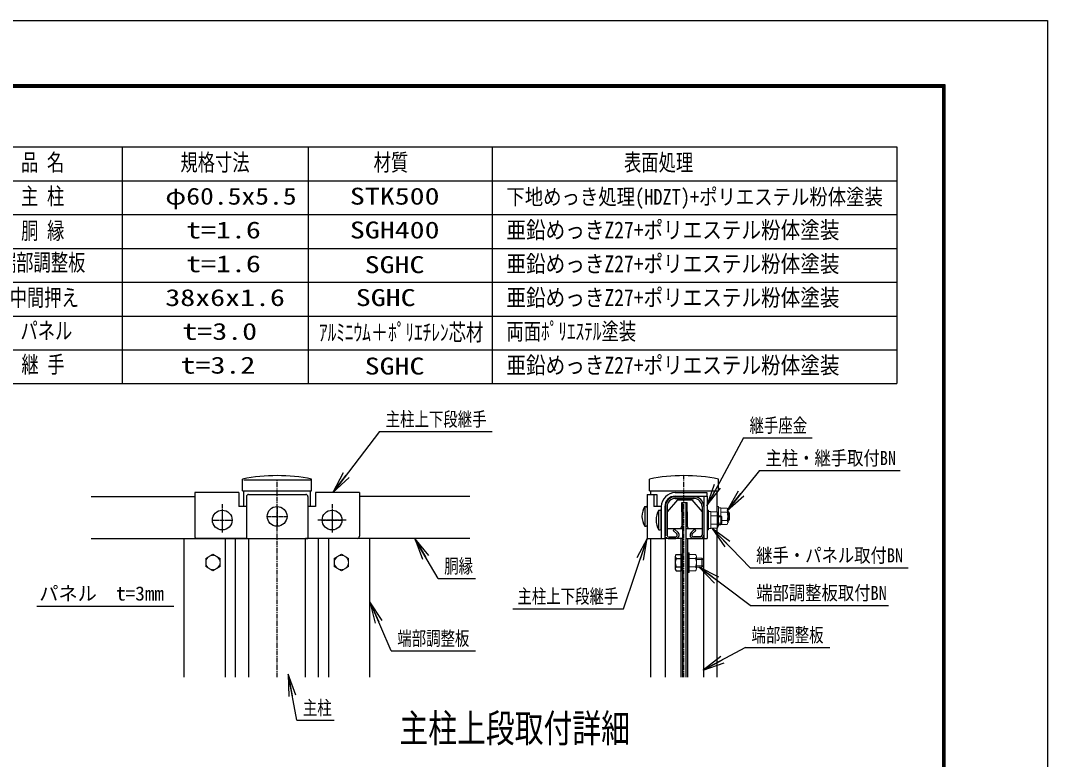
# Model space of a CAD drawing. Units: millimetres, scale not verified. Extents: x -4158 to 4158, y -2941 to 2939.
# Drawn here: x 1352 to 4158, y 921 to 2939 of the extents above; entities that cross this region are included whole.
import ezdxf
from ezdxf.enums import TextEntityAlignment as Align

# ---------------------------------------------------------------- set-up
doc = ezdxf.new("R2010")
doc.units = ezdxf.units.MM
doc.header["$LTSCALE"] = 10
for name, pattern in [('USER1', [2, 1.25, -0.25, 0.25, -0.25]), ('USER2', [1.125, 0.75, -0.125, 0.125, -0.125]), ('USER4', [0.645, 0.25, -0.125, 0.01, -0.125, 0.01, -0.125])]:
    doc.linetypes.add(name, pattern=pattern)
for name, color, linetype, lineweight in [('0-1_0', 7, 'Continuous', 25), ('0-2_1', 7, 'Continuous', 25), ('0-3_継手-案-', 7, 'Continuous', 25), ('0-4_支柱', 7, 'Continuous', 25), ('0-5_ボルト', 7, 'Continuous', 25), ('0-6_胴縁', 7, 'Continuous', 25), ('0-9_端部押さえ板', 7, 'Continuous', 25), ('0-A_ﾊﾟﾈﾙ', 7, 'Continuous', 25), ('0-B_振れ止めﾊﾞﾝﾄﾞ', 7, 'Continuous', 25), ('0-C_D-STR3', 7, 'Continuous', 13), ('0-D_SCALE', 7, 'Continuous', 25)]:
    doc.layers.add(name, color=color, linetype=linetype, lineweight=lineweight)
doc.styles.add('ＭＳ ゴシック', font='')
doc.styles.get('ＭＳ ゴシック').set_extended_font_data('MS Gothic')

# ---------------------------------------------------------------- blocks, each defined once
blk = doc.blocks.new('DARROWS')
at = {"layer": '0-1_0'}
blk.add_line((0, 0), (-9.991, 0), dxfattribs=at)
blk.add_lwpolyline([(-10, -1.667), (0, 0), (-10, 1.667)], dxfattribs=at)

msp = doc.modelspace()

# ---------------------------------------------------------------- linework, layer by layer
at = {"layer": '0-1_0'}
for p, q in [((1028.41, 2593.57), (3745.93, 2593.57)), ((1629.69, 2593.57), (1629.69, 1947.36)), ((2137.27, 2593.57), (2137.27, 1947.36)), ((2640.53, 2593.57), (2640.53, 1947.36)), ((3745.93, 2593.57), (3745.93, 1947.36)), ((1028.41, 2501.25), (3745.93, 2501.25)), ((1028.41, 2408.94), (3745.93, 2408.94)), ((1028.41, 2316.62), (3745.93, 2316.62)), ((1028.41, 2224.31), (3745.93, 2224.31)), ((1028.41, 2131.99), (3745.93, 2131.99)), ((1028.41, 2039.67), (3745.93, 2039.67)), ((1028.41, 1947.36), (3745.93, 1947.36)), ((2332.82, 1816.15), (2206.98, 1651.92)), ((3327.19, 1799.26), (3228.83, 1616.66)), ((3370.77, 1710.01), (3284.22, 1602.89)), ((3345.45, 1444.44), (3243.43, 1549.86)), ((2492.83, 1415.14), (2430.21, 1521.74)), ((2999, 1332.54), (3063.25, 1521.9)), ((3345.45, 1341.77), (3208.54, 1444.62)), ((2364.62, 1217.46), (2307.7, 1349.04)), ((3332.57, 1226.8), (3219.9, 1166.49)), ((2106.63, 1027.83), (2083.77, 1150.57))]:
    msp.add_line(p, q, dxfattribs=at)
for points in [[(-4158.09, 2938.9), (4157.91, 2938.9), (4157.91, -2941.1), (-4158.09, -2941.1)], [(-3878.09, 2763.9), (3877.91, 2763.9), (3877.91, -2766.1), (-3878.09, -2766.1)], [(-3876.34, 2762.15), (3876.16, 2762.15), (3876.16, -2764.35), (-3876.34, -2764.35)], [(-3874.59, 2760.4), (3874.41, 2760.4), (3874.41, -2762.6), (-3874.59, -2762.6)], [(-3872.84, 2758.65), (3872.66, 2758.65), (3872.66, -2760.85), (-3872.84, -2760.85)], [(-3871.09, 2756.9), (3870.91, 2756.9), (3870.91, -2759.1), (-3871.09, -2759.1)]]:
    msp.add_lwpolyline(points, close=True, dxfattribs=at)
at = {"layer": '0-2_1'}
for p, q in [((2332.82, 1816.15), (2640.73, 1816.15)), ((3327.19, 1799.26), (3515.14, 1799.26)), ((3370.77, 1710.01), (3755.79, 1710.01)), ((3218.71, 1639.94), (3218.71, 1524.74)), ((1857.73, 1470.01), (1857.73, 1447.46)), ((2208.97, 1470.01), (2208.97, 1447.46)), ((3140.41, 1475.32), (3140.41, 1441.55)), ((3143.65, 1480.94), (3156.91, 1480.94)), ((3143.65, 1469.71), (3156.91, 1469.71)), ((3156.91, 1480.94), (3156.91, 1435.94)), ((3143.65, 1447.16), (3156.91, 1447.16)), ((3143.65, 1435.94), (3156.91, 1435.94)), ((3345.45, 1444.44), (3777.49, 1444.44)), ((2492.83, 1415.14), (2594.77, 1415.14)), ((1396.62, 1339.64), (1770.78, 1339.64)), ((2697.38, 1332.54), (2999, 1332.54)), ((3345.45, 1341.77), (3723.16, 1341.77)), ((2364.62, 1217.46), (2595.23, 1217.46)), ((3332.57, 1226.8), (3563.17, 1226.8)), ((2106.63, 1027.83), (2208.57, 1027.83))]:
    msp.add_line(p, q, dxfattribs=at)
for centre, radius, start, end in [((3146.89, 1475.32), 6.48, 120, 240), ((3161.65, 1458.44), 21.24, 147.93138, 212.06862), ((3146.89, 1441.55), 6.48, 120, 240)]:
    msp.add_arc(centre, radius, start, end, dxfattribs=at)
at = {"layer": '0-3_継手-案-'}
for p, q in [((1827.85, 1649.54), (1827.85, 1530.74)), ((1947.85, 1649.54), (1827.85, 1649.54)), ((1947.85, 1649.54), (1947.85, 1611.44)), ((1968.81, 1638.74), (1968.81, 1524.74)), ((1974.81, 1644.74), (2130.89, 1644.74)), ((2136.89, 1638.74), (2136.89, 1524.74)), ((2157.85, 1649.54), (2157.85, 1611.44)), ((2277.85, 1649.54), (2157.85, 1649.54)), ((2277.85, 1649.54), (2277.85, 1530.74)), ((3064.21, 1644.74), (3064.21, 1524.74)), ((3064.21, 1644.74), (3090.31, 1644.74)), ((3082.51, 1644.74), (3082.51, 1611.44)), ((3090.31, 1644.74), (3090.31, 1611.44)), ((3140.71, 1649.54), (3226.81, 1649.54)), ((3140.71, 1639.94), (3228.31, 1639.94)), ((3226.81, 1649.54), (3226.81, 1639.94)), ((3228.31, 1639.94), (3228.31, 1524.74)), ((1968.81, 1611.44), (1947.85, 1611.44)), ((2157.85, 1611.44), (2136.89, 1611.44)), ((3102.61, 1611.44), (3082.51, 1611.44)), ((3102.61, 1611.44), (3102.61, 1524.74)), ((3112.21, 1611.44), (3112.21, 1524.74)), ((1968.81, 1524.74), (1833.85, 1524.74)), ((1968.81, 1524.74), (2136.89, 1524.74)), ((2271.85, 1524.74), (2136.89, 1524.74)), ((3064.21, 1524.74), (3112.21, 1524.74)), ((3218.71, 1524.74), (3228.31, 1524.74))]:
    msp.add_line(p, q, dxfattribs=at)
for centre, radius, start, end in [((1974.81, 1638.74), 6, 90, 180), ((2130.89, 1638.74), 6, 0, 90), ((3140.71, 1611.44), 38.1, 90, 180), ((3140.71, 1611.44), 28.5, 90, 180), ((1833.85, 1530.74), 6, 180, 270), ((2271.85, 1530.74), 6, 270, 0)]:
    msp.add_arc(centre, radius, start, end, dxfattribs=at)
at = {"layer": '0-4_支柱'}
for p, q in [((1958.5, 1654.06), (1958.5, 1686.7)), ((2147.2, 1654.06), (2147.2, 1686.7)), ((3070.21, 1654.06), (3070.21, 1686.7)), ((3258.91, 1654.06), (3258.91, 1686.7)), ((1958.5, 1654.06), (2147.2, 1654.06)), ((1962.1, 1611.44), (1962.1, 1654.06)), ((2143.6, 1611.44), (2143.6, 1654.06)), ((3070.21, 1654.06), (3258.91, 1654.06)), ((3073.81, 1644.74), (3073.81, 1654.06)), ((3255.31, 1596.52), (3255.31, 1654.06)), ((3255.31, 1145.62), (3255.31, 1552.85)), ((3073.81, 1145.62), (3073.81, 1524.74))]:
    msp.add_line(p, q, dxfattribs=at)
at = {"layer": '0-4_支柱', "linetype": 'USER1'}
for p, q in [((3164.56, 1145.62), (3164.56, 1696.06)), ((2052.85, 1145.62), (2052.85, 1683.74))]:
    msp.add_line(p, q, dxfattribs=at)
at = {"layer": '0-4_支柱'}
for centre in [(2052.85, 1216.06), (3164.56, 1216.06)]:
    msp.add_arc(centre, 480, 78.66399, 101.33601, dxfattribs=at)
at = {"layer": '0-5_ボルト', "linetype": 'USER2'}
for p, q in [((1902.85, 1601.69), (1902.85, 1547.69)), ((2052.85, 1611.74), (2052.85, 1557.74)), ((2202.85, 1601.69), (2202.85, 1547.69)), ((1875.85, 1574.69), (1929.85, 1574.69)), ((2025.85, 1584.74), (2079.85, 1584.74)), ((2175.85, 1574.69), (2229.85, 1574.69))]:
    msp.add_line(p, q, dxfattribs=at)
at = {"layer": '0-5_ボルト'}
for p, q in [((3057.61, 1611.74), (3057.61, 1557.74)), ((3057.61, 1611.74), (3060.91, 1611.74)), ((3064.21, 1608.44), (3064.21, 1561.04)), ((3096.01, 1601.69), (3099.31, 1601.69)), ((3096.01, 1547.69), (3096.01, 1601.69)), ((3228.31, 1601.69), (3228.31, 1547.69)), ((3284.41, 1601.99), (3284.41, 1567.49)), ((3102.61, 1550.99), (3102.61, 1598.39)), ((3257.41, 1591.94), (3257.41, 1557.44)), ((3057.61, 1557.74), (3060.91, 1557.74)), ((3096.01, 1547.69), (3099.31, 1547.69)), ((3156.91, 1482.14), (3156.91, 1434.74)), ((3175.51, 1485.44), (3175.51, 1431.44))]:
    msp.add_line(p, q, dxfattribs=at)
for centre in [(1902.85, 1574.69), (2052.85, 1584.74), (2202.85, 1574.69)]:
    msp.add_circle(centre, 27, dxfattribs=at)
for centre, radius, start, end in [((3100.44, 1584.74), 50.63, 147.77316, 212.22684), ((3060.91, 1608.44), 3.3, 0, 90), ((3138.84, 1574.69), 50.63, 147.77316, 212.22684), ((3099.31, 1598.39), 3.3, 0, 90), ((3060.91, 1561.04), 3.3, 270, 0), ((3099.31, 1550.99), 3.3, 270, 0)]:
    msp.add_arc(centre, radius, start, end, dxfattribs=at)
at = {"layer": '0-6_胴縁'}
for p, q in [((1544.95, 1638.74), (1827.85, 1638.74)), ((2579.2, 1638.74), (2277.85, 1638.74)), ((3140.71, 1638.44), (3191.71, 1638.44)), ((3140.71, 1633.64), (3191.71, 1633.64)), ((3113.71, 1611.44), (3113.71, 1533.74)), ((3118.51, 1611.44), (3118.51, 1533.74)), ((3213.91, 1611.44), (3213.91, 1533.74)), ((3218.71, 1611.44), (3218.71, 1533.74)), ((3135.47, 1546.54), (3138.87, 1549.94)), ((3135.47, 1546.54), (3145.1, 1536.92)), ((3138.87, 1549.94), (3148.49, 1540.31)), ((3193.56, 1549.94), (3183.94, 1540.31)), ((3196.96, 1546.54), (3187.33, 1536.92)), ((3196.96, 1546.54), (3193.56, 1549.94)), ((1544.95, 1524.74), (1947.85, 1524.74)), ((2579.2, 1524.74), (2157.85, 1524.74)), ((3123.01, 1529.24), (3141.91, 1529.24)), ((3123.01, 1524.44), (3141.91, 1524.44)), ((3209.41, 1529.24), (3190.51, 1529.24)), ((3209.41, 1524.44), (3190.51, 1524.44))]:
    msp.add_line(p, q, dxfattribs=at)
at = {"layer": '0-6_胴縁', "linetype": 'USER2'}
for p, q in [((1902.85, 1617.74), (1902.85, 1540.94)), ((2202.85, 1617.74), (2202.85, 1540.94)), ((2241.85, 1574.84), (2163.85, 1574.84))]:
    msp.add_line(p, q, dxfattribs=at)
at = {"layer": '0-6_胴縁'}
for centre, radius, start, end in [((3140.71, 1611.44), 27, 90, 180), ((3140.71, 1611.44), 22.2, 90, 180), ((3191.71, 1611.44), 27, 0, 90), ((3191.71, 1611.44), 22.2, 0, 90), ((3141.91, 1533.74), 9.3, 270, 45), ((3141.91, 1533.74), 4.5, 270, 45), ((3190.51, 1533.74), 9.3, 135, 270), ((3190.51, 1533.74), 4.5, 135, 270), ((3209.41, 1533.74), 4.5, 270, 0), ((3209.41, 1533.74), 9.3, 270, 0)]:
    msp.add_arc(centre, radius, start, end, dxfattribs=at)
at = {"layer": '0-6_胴縁', "linetype": 'USER4'}
for radius in [9.3, 4.5]:
    msp.add_arc((3123.01, 1533.74), radius, 180, 270, dxfattribs=at)
at = {"layer": '0-9_端部押さえ板'}
for p, q in [((1799.23, 1524.74), (1975.6, 1524.74)), ((1799.23, 1145.62), (1799.23, 1524.74)), ((1911.94, 1145.62), (1911.94, 1524.74)), ((1939.38, 1145.62), (1939.38, 1524.74)), ((1975.6, 1145.62), (1975.6, 1524.74)), ((2306.47, 1524.74), (2130.1, 1524.74)), ((2130.1, 1145.62), (2130.1, 1524.74)), ((2166.31, 1145.62), (2166.31, 1524.74)), ((2193.75, 1145.62), (2193.75, 1524.74)), ((2306.47, 1145.62), (2306.47, 1524.74)), ((3113.71, 1145.62), (3113.71, 1524.44)), ((3161.71, 1524.44), (3113.71, 1524.44)), ((3156.91, 1145.62), (3156.91, 1524.44)), ((3161.71, 1145.62), (3161.71, 1524.44)), ((3170.71, 1145.62), (3170.71, 1524.44)), ((3170.71, 1524.44), (3218.71, 1524.44)), ((3175.51, 1145.62), (3175.51, 1524.44)), ((3218.71, 1145.62), (3218.71, 1524.44))]:
    msp.add_line(p, q, dxfattribs=at)
at = {"layer": '0-A_ﾊﾟﾈﾙ'}
for p, q in [((3160.21, 1622.54), (3172.21, 1622.54)), ((3161.71, 1145.62), (3161.71, 1622.54)), ((3170.71, 1145.62), (3170.71, 1622.54))]:
    msp.add_line(p, q, dxfattribs=at)
at = {"layer": '0-B_振れ止めﾊﾞﾝﾄﾞ'}
for p, q in [((3146.71, 1630.04), (3118.51, 1597.04)), ((3146.71, 1630.04), (3185.71, 1630.04)), ((3185.71, 1630.04), (3213.91, 1597.04)), ((3158.71, 1622.54), (3173.71, 1622.54)), ((3158.71, 1597.04), (3158.71, 1622.54)), ((3173.71, 1597.04), (3173.71, 1622.54)), ((3118.51, 1597.04), (3118.51, 1552.04)), ((3118.51, 1597.04), (3118.61, 1597.04)), ((3158.71, 1597.04), (3158.71, 1558.04)), ((3173.71, 1597.04), (3173.71, 1558.04)), ((3213.91, 1597.04), (3213.91, 1552.04)), ((3213.91, 1597.04), (3214.01, 1597.04)), ((3118.51, 1552.04), (3151.21, 1552.04)), ((3151.21, 1552.04), (3160.21, 1552.04)), ((3172.21, 1552.04), (3181.21, 1552.04)), ((3181.21, 1552.04), (3213.91, 1552.04))]:
    msp.add_line(p, q, dxfattribs=at)
for centre, start, end in [((3152.71, 1558.04), 270, 0), ((3179.71, 1558.04), 180, 270)]:
    msp.add_arc(centre, 6, start, end, dxfattribs=at)
at = {"layer": '0-C_D-STR3'}
for p, q in [((3231.91, 1601.69), (3228.31, 1601.69)), ((3231.91, 1601.69), (3228.31, 1601.69)), ((3228.31, 1601.69), (3228.31, 1547.69)), ((3231.91, 1601.69), (3231.91, 1547.69)), ((3258.91, 1611.74), (3255.31, 1611.74)), ((3258.91, 1611.74), (3255.31, 1611.74)), ((3255.31, 1611.74), (3255.31, 1557.74)), ((3255.31, 1605.67), (3255.31, 1544.85)), ((3258.91, 1611.74), (3258.91, 1557.74)), ((3264.91, 1607.84), (3258.91, 1607.84)), ((3258.91, 1562.24), (3258.91, 1607.24)), ((3258.91, 1562.24), (3258.91, 1607.24)), ((3264.91, 1607.84), (3264.91, 1561.64)), ((3264.91, 1607.24), (3264.91, 1562.24)), ((3264.91, 1607.24), (3282.31, 1607.24)), ((3284.41, 1602.07), (3284.41, 1567.43)), ((3237.91, 1597.79), (3231.91, 1597.79)), ((3231.91, 1552.19), (3231.91, 1597.19)), ((3231.91, 1552.19), (3231.91, 1597.19)), ((3237.91, 1597.79), (3237.91, 1551.59)), ((3237.91, 1597.19), (3237.91, 1552.19)), ((3237.91, 1597.19), (3255.31, 1597.19)), ((3237.91, 1585.94), (3255.31, 1585.94)), ((3257.41, 1592.02), (3257.41, 1557.38)), ((3257.41, 1586.69), (3264.97, 1586.69)), ((3257.41, 1583.45), (3268.21, 1583.45)), ((3264.91, 1595.99), (3282.31, 1595.99)), ((3264.91, 1573.49), (3282.31, 1573.49)), ((3264.97, 1586.69), (3264.97, 1562.69)), ((3264.97, 1586.69), (3268.21, 1583.45)), ((3268.21, 1583.45), (3268.21, 1565.93)), ((3284.41, 1596.74), (3285.97, 1596.74)), ((3284.41, 1593.5), (3289.21, 1593.5)), ((3284.41, 1575.98), (3289.21, 1575.98)), ((3284.41, 1572.74), (3285.97, 1572.74)), ((3285.97, 1596.74), (3285.97, 1572.74)), ((3285.97, 1596.74), (3289.21, 1593.5)), ((3285.97, 1572.74), (3289.21, 1575.98)), ((3289.21, 1593.5), (3289.21, 1575.98)), ((3231.91, 1547.69), (3228.31, 1547.69)), ((3237.91, 1551.59), (3231.91, 1551.59)), ((3237.91, 1563.44), (3255.31, 1563.44)), ((3237.91, 1552.19), (3255.31, 1552.19)), ((3258.91, 1557.74), (3255.31, 1557.74)), ((3257.41, 1565.93), (3268.21, 1565.93)), ((3257.41, 1562.69), (3264.97, 1562.69)), ((3264.91, 1561.64), (3258.91, 1561.64)), ((3264.91, 1562.24), (3282.31, 1562.24)), ((3264.97, 1562.69), (3268.21, 1565.93)), ((1877.23, 1481.24), (1857.73, 1470.01)), ((1877.23, 1481.24), (1896.73, 1470.01)), ((1896.73, 1470.01), (1896.73, 1447.46)), ((2228.47, 1481.24), (2208.97, 1470.01)), ((2228.47, 1481.24), (2247.97, 1470.01)), ((2247.97, 1470.01), (2247.97, 1447.46)), ((3175.51, 1431.45), (3175.51, 1485.42)), ((3179.11, 1485.42), (3175.51, 1485.42)), ((3179.11, 1458.42), (3179.11, 1485.42)), ((3179.11, 1480.92), (3179.11, 1435.92)), ((3179.11, 1480.92), (3196.51, 1480.92)), ((3179.11, 1475.67), (3179.11, 1465.62)), ((3179.11, 1475.67), (3179.11, 1465.62)), ((3179.11, 1469.67), (3196.51, 1469.67)), ((3198.61, 1475.75), (3198.61, 1441.12)), ((3198.61, 1470.42), (3213.67, 1470.42)), ((3198.61, 1467.18), (3216.91, 1467.18)), ((3213.67, 1470.42), (3213.67, 1446.42)), ((3213.67, 1470.42), (3216.91, 1467.18)), ((3216.91, 1467.18), (3216.91, 1449.66)), ((1877.23, 1436.24), (1857.73, 1447.46)), ((1877.23, 1436.24), (1896.73, 1447.46)), ((2228.47, 1436.24), (2208.97, 1447.46)), ((2228.47, 1436.24), (2247.97, 1447.46)), ((3179.11, 1431.45), (3175.51, 1431.45)), ((3179.11, 1458.42), (3179.11, 1431.42)), ((3179.11, 1447.17), (3196.51, 1447.17)), ((3179.11, 1435.92), (3196.51, 1435.92)), ((3198.61, 1449.66), (3216.91, 1449.66)), ((3198.61, 1446.42), (3213.67, 1446.42)), ((3213.67, 1446.42), (3216.91, 1449.66))]:
    msp.add_line(p, q, dxfattribs=at)
for points in [[(3231.91, 1601.69), (3231.91, 1547.69), (3228.31, 1547.69)], [(3258.91, 1611.74), (3258.91, 1557.74), (3255.31, 1557.74)]]:
    msp.add_lwpolyline(points, dxfattribs=at)
for centre in [(1877.23, 1458.74), (2228.47, 1458.74)]:
    msp.add_circle(centre, 19.5, dxfattribs=at)
for centre, radius, start, end in [((3275.88, 1601.61), 8.55, 318.83491, 41.16509), ((3248.88, 1591.56), 8.55, 318.83491, 41.16509), ((3226.23, 1574.69), 31.18, 338.85295, 21.14705), ((3253.23, 1584.74), 31.18, 338.85295, 21.14705), ((3275.87, 1567.86), 8.55, 318.86505, 41.13495), ((3248.87, 1557.81), 8.55, 318.86505, 41.13495), ((3190.08, 1475.3), 8.55, 318.83491, 41.16509), ((3167.43, 1458.42), 31.18, 338.85295, 21.14705), ((3190.07, 1441.55), 8.55, 318.86505, 41.13495)]:
    msp.add_arc(centre, radius, start, end, dxfattribs=at)
at = {"layer": '0-D_SCALE'}
msp.add_line((2143.6, 1683.74), (1962.1, 1683.74), dxfattribs=at)

# ---------------------------------------------------------------- block references
at = {"layer": '0-1_0', "xscale": 6, "yscale": 6}
for p, rotation in [((2205.15, 1649.54), 232.54033), ((3227.4, 1614.02), 241.68905), ((3282.33, 1600.56), 231.06205), ((3241.34, 1552.02), 134.06212), ((2428.7, 1524.32), 120.42908), ((3064.21, 1524.74), 71.2586), ((3206.14, 1446.42), 143.08561), ((2306.51, 1351.8), 113.39162), ((3217.25, 1165.07), 208.15818), ((2083.22, 1153.52), 100.55109)]:
    msp.add_blockref('DARROWS', p, dxfattribs=dict(at, rotation=rotation))

# ---------------------------------------------------------------- texts
at = {"layer": '0-1_0', "style": 'ＭＳ ゴシック'}
for s, height, width, p in [('主柱上下段継手', 38.49, 0.75, (2349.42, 1819.39)), ('継手座金', 38.49, 0.75, (3343.79, 1802.5)), ('主柱・継手取付BN', 38.48, 0.85, (3387.37, 1713.25)), ('継手・パネル取付BN', 38.48, 0.85, (3362.05, 1447.69)), ('胴縁', 38.49, 0.75, (2509.43, 1418.38)), ('主柱上下段継手', 38.49, 0.75, (2709.61, 1335.78)), ('端部調整板取付BN', 38.48, 0.85, (3362.05, 1345.01)), ('端部調整板', 38.49, 0.75, (2381.22, 1220.71)), ('端部調整板', 38.49, 0.75, (3349.17, 1230.04)), ('主柱', 38.49, 0.75, (2123.23, 1031.07)), ('主柱上段取付詳細', 76.98, 0.75, (2387.04, 944.53))]:
    msp.add_text(s, height=height, dxfattribs=dict(at, width=width)).set_placement(p, align=Align.BOTTOM_LEFT)
msp.add_text('パネル\u3000t=3mm', height=38.49, dxfattribs=at).set_placement((1402.71, 1343.42), align=Align.BOTTOM_LEFT)
at = {"layer": '0-2_1', "style": 'ＭＳ ゴシック'}
for s, height, width, p in [('品 名', 46.18, 0.75, (1352.97, 2514.59)), ('規格寸法', 46.19, 0.75, (1788.53, 2514.59)), ('材質', 46.19, 0.75, (2316.65, 2514.59)), ('表面処理', 46.19, 0.75, (3000.75, 2514.59)), ('主 柱', 46.18, 0.75, (1352.97, 2422.28)), ('φ60.5x5.5', 46.18, 1.2, (1747.2, 2422.28)), ('STK500', 46.19, 1.3, (2251.59, 2422.28)), ('下地めっき処理(HDZT)+ポリエステル粉体塗装', 43.3, 0.85, (2679.41, 2422.83)), ('胴 縁', 46.18, 0.75, (1353.27, 2328.12)), ('t=1.6', 46.19, 1.3, (1804.03, 2329.96)), ('SGH400', 46.19, 1.3, (2251.59, 2329.96)), ('亜鉛めっきZ27+ポリエステル粉体塗装', 46.19, 0.85, (2679.41, 2329.96)), ('端部調整板', 46.19, 0.75, (1292.5, 2241.34)), ('亜鉛めっきZ27+ポリエステル粉体塗装', 46.19, 0.85, (2679.41, 2237.65)), ('t=1.6', 46.19, 1.3, (1804.03, 2237.65)), ('SGHC', 46.19, 1.3, (2292.06, 2235.25)), ('中間押え', 46.19, 0.75, (1321.97, 2145.33)), ('38x6x1.6', 46.19, 1.3, (1747.2, 2145.33)), ('SGHC', 46.19, 1.3, (2267.84, 2145.33)), ('亜鉛めっきZ27+ポリエステル粉体塗装', 46.19, 0.85, (2679.41, 2145.33)), ('パネル', 46.19, 0.75, (1351.44, 2054.86)), ('t=3.0', 46.19, 1.3, (1793.86, 2053.02)), ('ｱﾙﾐﾆｳﾑ＋ﾎﾟﾘｴﾁﾚﾝ芯材', 46.18, 0.75, (2167.27, 2050.62)), ('両面ﾎﾟﾘｴｽﾃﾙ塗装', 46.18, 0.75, (2679.41, 2053.02)), ('継 手', 46.18, 0.75, (1354.11, 1962.55)), ('亜鉛めっきZ27+ポリエステル粉体塗装', 46.19, 0.85, (2679.41, 1960.7)), ('t=3.2', 46.19, 1.3, (1789, 1960.7)), ('SGHC', 46.19, 1.3, (2292.06, 1958.31))]:
    msp.add_text(s, height=height, dxfattribs=dict(at, width=width)).set_placement(p, align=Align.BOTTOM_LEFT)

doc.saveas('drawing.dxf')
